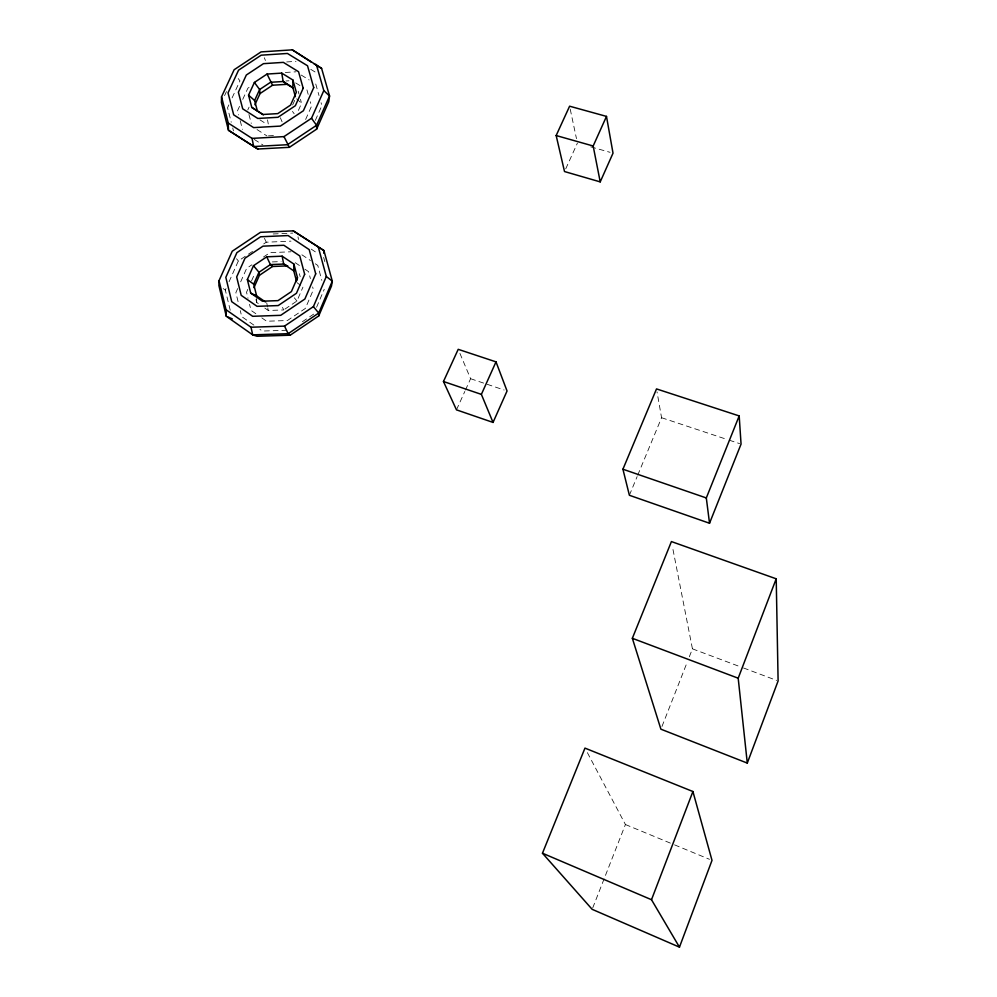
<?xml version="1.0" encoding="UTF-8"?>
<svg xmlns="http://www.w3.org/2000/svg" width="997" height="997" viewBox="0 0 997 997"><rect width="100%" height="100%" fill="white"/><g stroke="black" fill="none" stroke-linecap="round" stroke-linejoin="round"><path stroke-width="0.75" stroke-dasharray="4.99 3.74" d="M661.971 726.477L687.245 662.083M689.326 656.786L692.441 648.848L672.265 545.845M592.729 907.893L625.418 824.519L586.386 750.778M629.381 495.272L637.133 476.603M637.731 475.158L661.572 417.718L657.035 391.946M316.585 307.238L324.237 289.317M284.905 309.132L296.956 301.007L302.938 287.148M315.339 120.375L321.881 105.607L321.071 102.728M247.792 289.392L246.533 292.233L248.029 298.277M251.556 280.88L254.696 273.776M305.63 119.466L311.525 106.218L310.279 101.769M237.672 288.569L235.865 292.632L238.806 304.621M240.676 281.815L246.683 268.293L251.855 264.816M298.402 110.418L301.568 103.339L300.446 99.301M230.22 310.254L225.334 290.09L226.581 287.31M229.061 281.752L238.358 260.927L254.858 249.861M292.644 104.934L295.748 98.03L301.568 103.339M456.476 409.854L464.814 391.447M465.462 390.039L470.596 378.71L459.393 352.128M565.735 168.829L577.413 143.082M247.767 109.982L249.063 107.153M239.517 106.38L237.585 110.58L238.707 114.917M242.732 99.376L247.892 88.185L250.359 86.54M228.849 104.909L227.54 107.738L231.242 122.207M232.114 97.843L239.953 80.894L238.208 78.551M224.562 95.675L226.469 91.587M302.403 321.719L313.644 314.13M263.495 257.014L269.95 252.665L291.012 251.78M263.731 243.904L266.274 242.209L290.987 241.137M286.712 61.939L296.009 61.34M285.304 72.482L295.935 71.809M285.94 80.981L288.956 80.794M268.467 135.841L274.574 135.505M273.19 233.971L292.782 233.099M272.343 261.924L281.129 261.563M264.828 308.085L268.305 310.491L283.696 309.942L281.902 306.141M286.849 330.244L262.361 331.054L259.93 329.359M590.772 146.858L610.052 152.317M661.572 417.718L727.81 439.702M729.281 440.188L739.587 443.615M470.596 378.71L504.133 390.014M692.441 648.848L740.646 666.906M743.5 667.978L776.663 680.403M625.418 824.519L673.311 844.334M674.545 844.858L709.503 859.314M310.765 69.341L316.049 72.582M301.219 75.062L309.145 79.947M295.698 82.925L300.695 86.016M259.943 119.864L267.308 124.55M257.027 129.56L266.947 135.928M254.26 139.406L262.872 144.951M311.189 249.1L317.42 253.25M301.904 254.796L310.453 260.516M315.339 263.794L317.781 265.426L321.819 280.356M295.274 262.71L300.097 265.962M304.932 269.202L308.547 271.645L310.403 278.599M255.967 299.474L256.715 302.465L259.033 304.073M255.83 313.706L251.032 310.366L249.537 304.322M261.837 317.893L266.635 321.233L287.435 320.523L305.344 308.447L313.382 289.716L312.634 286.937M253.874 325.109L241.748 316.622L240.277 310.628M223.191 288.569L225.334 290.09M296.844 282.537L300.496 285.304M236.526 258.759L238.358 260.927M294.289 297.791L296.956 301.007M292.47 111.415L294.165 113.745M264.454 238.32L266.274 242.209M280.356 117.758L282.076 121.808M264.292 57.751L265.439 60.493M315.737 84.01L319.015 95.538M306.926 89.88L308.185 94.329M298.19 91.213L298.938 93.917M323.664 257.4L324.835 261.7M299.399 273.739L300.184 276.717M248.938 114.456L251.281 123.404M240.202 120.712L242.445 129.386M232.725 127.99L233.472 130.894M570.222 109.159L576.478 138.658M266.71 302.826L267.508 306.652M267.769 307.936L268.305 310.491M267.52 119.877L268.28 123.977M298.003 236.85L298.477 239.479M256.665 298.502L256.715 302.465"/><path stroke-width="1.5" d="M295.386 96.709L292.831 87.499L292.931 80.047L281.74 73.117L267.059 74.052L254.397 82.439L248.552 95.164L251.78 107.402L263.407 114.854M296.458 281.079L293.779 270.885L293.891 264.08L282.151 256.179L266.747 256.815L253.475 265.725L247.343 279.559L250.721 293.118L262.423 301.194L277.989 300.633L291.398 291.598L297.455 277.615L293.891 264.08M221.546 96.796L221.396 102.479L228.475 130.283L257.799 149.027L289.404 147.319L316.635 129.149L328.773 101.731L329.546 95.999L321.595 68.369L292.333 49.85L261.064 51.906L234.133 69.74L221.546 96.796L228.251 123.042L228.475 130.283L257.799 149.027M219.028 280.668L218.891 285.528L226.294 316.286L252.702 334.855L257.039 336.276L290.202 335.204L318.753 315.912L331.478 286.064L332.3 281.166L323.938 250.583L293.255 230.855L260.466 232.313L232.239 251.232L219.028 280.668L226.032 309.718L226.294 316.286M323.826 253.313L323.938 250.583L293.255 230.855M297.156 280.07L297.455 277.615M747.289 763.091L778.109 680.939L776.214 578.808L671.417 541.57L632.347 638.304L660.899 729.181L747.289 763.091L738.191 678.209L776.214 578.808M679.456 947.15L712.008 860.361L692.915 791.518L584.965 748.111L542.468 853.22L592.156 909.326L679.456 947.15L651.502 899.718L542.468 853.22M651.502 899.718L692.915 791.518M709.528 523.251L741.058 444.101L739.188 415.923L656.512 388.917L622.926 469.226L629.381 495.272L709.528 523.251L706.312 497.952L739.188 415.923M226.032 309.718L251.007 327.228L284.519 326.106L313.407 306.615L326.306 276.481L318.442 247.58M265.451 301.954L256.628 295.872L253.699 284.195L258.971 272.268L270.399 264.591L283.671 264.055L286.401 265.277M253.961 287.659L259.407 275.322L258.971 272.268L253.475 265.725M228.251 123.042L252.054 138.384L283.983 136.614L311.513 118.257L323.813 90.59L316.336 64.493M493.041 422.429L507.049 390.998L496.008 361.861L458.209 349.324L443.466 381.515L456.476 409.854L493.041 422.429L481.377 394.376L496.008 361.861M600.219 181.89L613.018 153.164L606.488 116.4L569.599 106.205L556.164 135.542L564.514 171.546L600.219 181.89L593.165 145.998L606.488 116.4M257.4 111.041L254.609 100.498L259.631 89.531L270.536 82.29L283.185 81.505L292.831 87.499M254.908 104.747L260.043 93.544L259.631 89.531L254.397 82.439M259.407 275.322L272.517 266.498L287.772 265.887M260.043 93.544L272.555 85.219L287.099 84.321L293.268 88.16M556.164 135.542L593.165 145.998M443.466 381.515L481.377 394.376M622.926 469.226L706.312 497.952M632.347 638.304L738.191 678.209M227.49 316.809L232.313 318.89M250.721 293.118L256.628 295.872M311.438 62.163L292.333 49.85M313.98 63.708L321.595 68.369M251.78 107.402L262.934 114.481L277.764 113.621L290.551 105.109L296.333 92.26L292.931 80.047M293.779 270.885L283.671 264.055L282.151 256.179M287.099 84.321L283.185 81.505L281.74 73.117M247.343 279.559L253.699 284.195M290.202 335.204L288.145 333.696L284.519 326.106M326.306 276.481L332.3 281.166L318.704 313.07L318.753 315.912M248.552 95.164L254.609 100.498M272.517 266.498L270.399 264.591L266.747 256.815M323.813 90.59L329.546 95.999L316.572 125.286L316.635 129.149M313.407 306.615L318.704 313.07L288.145 333.696L252.702 334.855L251.007 327.228M289.404 147.319L283.983 136.614M311.513 118.257L316.572 125.286L287.448 144.715L253.662 146.559L252.054 138.384M272.555 85.219L267.059 74.052M315.713 273.826L304.87 299.025L280.705 315.326L252.665 316.298L231.728 301.692L225.821 277.365L236.875 252.665L260.578 236.775L288.108 235.566L309.195 249.611L315.713 273.826M304.658 274.262L296.445 293.28L278.2 305.568L257.039 306.328L241.199 295.336L236.663 276.942L245.013 258.211L262.984 246.159L283.858 245.262L299.785 255.942L304.658 274.262M313.719 87.624L303.387 110.754L280.356 126.096L253.637 127.616L233.684 114.829L228.026 92.858L238.57 70.164L261.177 55.184L287.423 53.464L307.525 65.765L313.719 87.624M303.188 88.272L295.349 105.719L277.976 117.297L257.812 118.456L242.707 108.835L238.37 92.235L246.321 75.024L263.47 63.658L283.36 62.375L298.552 71.722L303.188 88.272"/></g></svg>
